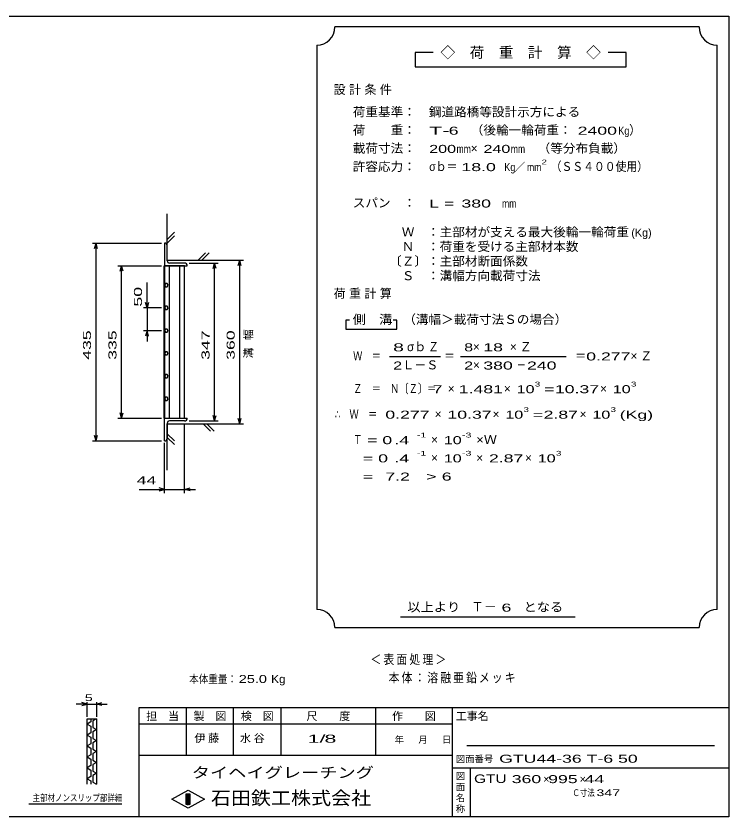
# Model space of a CAD drawing. Units: millimetres, scale not verified. Extents: x -1456 to 1385, y -1026 to 843.
# Drawn here: x -181 to 1385, y -917 to 843 of the extents above; entities that cross this region are included whole.
import ezdxf
from ezdxf.enums import TextEntityAlignment as Align

# ---------------------------------------------------------------- set-up
doc = ezdxf.new("R2010")
doc.units = ezdxf.units.MM
doc.header["$LTSCALE"] = 8
for name, color, linetype, lineweight in [('0_2', 150, 'Continuous', 25), ('16', 3, 'Continuous', 25), ('22', 4, 'Continuous', 25), ('24', 2, 'Continuous', 25), ('32', 4, 'Continuous', 25)]:
    doc.layers.add(name, color=color, linetype=linetype, lineweight=lineweight)
doc.styles.add('ベクトル', font='')
doc.styles.get('ベクトル').set_extended_font_data('ベクトル')

msp = doc.modelspace()

# ---------------------------------------------------------------- linework, layer by layer
at = {"layer": '0_2'}
for p, q in [((-1383.2, 842.8), (1384.8, 842.8)), ((1384.8, 842.8), (1384.8, -917.2)), ((1384.8, -677.2), (88.8, -677.2)), ((88.8, -677.2), (88.8, -917.2)), ((192.8, -677.2), (192.8, -781.2)), ((296.8, -781.2), (296.8, -677.2)), ((400.8, -677.2), (400.8, -781.2)), ((608.8, -781.2), (608.8, -677.2)), ((776.8, -677.2), (776.8, -917.2)), ((776.8, -713.2), (88.8, -713.2)), ((1352.8, -761.2), (808.8, -761.2)), ((88.8, -781.2), (776.8, -781.2)), ((776.8, -809.2), (1384.8, -809.2)), ((816.8, -917.2), (816.8, -809.2)), ((160.8, -878), (196.8, -858)), ((196.8, -858), (232.8, -878)), ((196.8, -898), (160.8, -878)), ((192.8, -866), (200.8, -866)), ((192.8, -890), (192.8, -866)), ((192.8, -866), (194.4, -866)), ((194.4, -866), (194.4, -890)), ((196, -890), (196, -866)), ((196, -866), (197.6, -866)), ((232.8, -878), (196.8, -898)), ((197.6, -866), (197.6, -890)), ((199.2, -890), (199.2, -866)), ((199.2, -866), (200.8, -866)), ((200.8, -866), (200.8, -890)), ((200.8, -866), (200.8, -890)), ((200.8, -890), (192.8, -890)), ((194.4, -890), (196, -890)), ((197.6, -890), (199.2, -890)), ((1384.8, -917.2), (-1383.2, -917.2))]:
    msp.add_line(p, q, dxfattribs=at)
at = {"layer": '16'}
for p, q in [((145, 344), (145, 294)), ((151, 305), (151, 338)), ((189, 300), (156, 300)), ((144.3, -41), (144.3, 294)), ((144.3, 294), (145, 294)), ((145, 294), (195, 294)), ((145, 294), (145, -41)), ((189, 294), (145, 294)), ((155.5, 294), (155.5, -41)), ((178.5, -41), (178.5, 294)), ((189, -41), (189, 294)), ((146.98, 254.95), (145, 251.47)), ((145, 251.47), (147.02, 248.02)), ((150.98, 254.98), (146.98, 254.95)), ((147.02, 248.02), (151.02, 248.05)), ((153, 251.5), (150.98, 254.98)), ((151.02, 248.05), (153, 251.53)), ((146.98, 204.95), (145, 201.47)), ((145, 201.47), (147.02, 198.02)), ((150.98, 204.98), (146.98, 204.95)), ((147.02, 198.02), (151.02, 198.05)), ((153, 201.5), (150.98, 204.98)), ((151.02, 198.05), (153, 201.53)), ((146.98, 154.95), (145, 151.47)), ((145, 151.47), (147.02, 148.02)), ((150.98, 154.98), (146.98, 154.95)), ((147.02, 148.02), (151.02, 148.05)), ((153, 151.5), (150.98, 154.98)), ((151.02, 148.05), (153, 151.53)), ((146.98, 104.95), (145, 101.47)), ((145, 101.47), (147.02, 98.02)), ((150.98, 104.98), (146.98, 104.95)), ((147.02, 98.02), (151.02, 98.05)), ((153, 101.5), (150.98, 104.98)), ((151.02, 98.05), (153, 101.53)), ((146.98, 54.95), (145, 51.47)), ((150.98, 54.98), (146.98, 54.95)), ((153, 51.5), (150.98, 54.98)), ((145, 51.47), (147.02, 48.02)), ((147.02, 48.02), (151.02, 48.05)), ((151.02, 48.05), (153, 51.53)), ((146.98, 4.95), (145, 1.47)), ((145, 1.47), (147.02, -1.98)), ((150.98, 4.98), (146.98, 4.95)), ((153, 1.5), (150.98, 4.98)), ((151.02, -1.95), (153, 1.53)), ((147.02, -1.98), (151.02, -1.95)), ((145, -41), (144.3, -41)), ((145, -41), (195, -41)), ((145, -91), (145, -41)), ((145, -41), (189, -41)), ((151, -52), (151, -85)), ((189, -47), (156, -47))]:
    msp.add_line(p, q, dxfattribs=at)
for centre, radius, start, end in [((145, 338), 6, 0, 90), ((156, 305), 5, 180, 270), ((189, 294), 6, 0, 90), ((156, -52), 5, 90, 180), ((189, -41), 6, 270, 0), ((145, -85), 6, 270, 0)]:
    msp.add_arc(centre, radius, start, end, dxfattribs=at)
at = {"layer": '22'}
for p, q in [((151, 306.5), (151, 408)), ((151, 352), (167, 368)), ((151, 344), (167, 360)), ((-13.4, 344), (138.6, 344)), ((-8.6, 332), (-5.4, 344)), ((-2.2, 332), (-5.4, 344)), ((-5.4, -91), (-5.4, 344)), ((219, 306.5), (235, 322.5)), ((227, 306.5), (243, 322.5)), ((151, 306.5), (318.2, 306.5)), ((199, 300), (263, 300)), ((251.8, 288), (255, 300)), ((258.2, 288), (255, 300)), ((255, -47), (255, 300)), ((307, 294.5), (310.2, 306.5)), ((313.4, 294.5), (310.2, 306.5)), ((310.2, -53.5), (310.2, 306.5)), ((42.6, 294), (138.6, 294)), ((47.4, 282), (50.6, 294)), ((53.8, 282), (50.6, 294)), ((50.6, -41), (50.6, 294)), ((106.6, 201.5), (106.6, 257.5)), ((106.6, 201.5), (103.4, 213.5)), ((109.8, 213.5), (106.6, 201.5)), ((138.6, 201.5), (98.6, 201.5)), ((106.6, 201.5), (106.6, 151.5)), ((98.6, 151.5), (138.6, 151.5)), ((106.6, 151.5), (103.4, 139.5)), ((109.8, 139.5), (106.6, 151.5)), ((106.6, 151.5), (106.6, 127.5)), ((50.6, -41), (47.4, -29)), ((50.6, -41), (53.8, -29)), ((255, -47), (251.8, -35)), ((255, -47), (258.2, -35)), ((42.6, -41), (138.6, -41)), ((199, -47), (263, -47)), ((310.2, -53.5), (307, -41.5)), ((310.2, -53.5), (313.4, -41.5)), ((151, -53.5), (318.2, -53.5)), ((151, -155), (151, -53.5)), ((189, -205.4), (189, -53.4)), ((246.2, -69.5), (230.2, -53.5)), ((254.2, -69.5), (238.2, -53.5)), ((-5.4, -91), (-8.6, -79)), ((-5.4, -91), (-2.2, -79)), ((167, -91), (151, -75)), ((167, -99), (151, -83)), ((-13.4, -91), (138.6, -91)), ((145, -205.4), (145, -95)), ((89, -197.4), (145, -197.4)), ((145, -197.4), (133, -194.2)), ((133, -200.6), (145, -197.4)), ((145, -197.4), (189, -197.4)), ((189, -197.4), (201, -194.2)), ((201, -200.6), (189, -197.4)), ((189, -197.4), (213, -197.4))]:
    msp.add_line(p, q, dxfattribs=at)
at = {"layer": '24', "color": 4}
for p, q in [((1319.2, 818.8), (519.2, 818.8)), ((479.2, 778.8), (479.2, -461.2)), ((1359.2, -461.2), (1359.2, 778.8)), ((735.2, 762.8), (695.2, 762.8)), ((695.2, 762.8), (695.2, 730.8)), ((1159.2, 762.8), (1119.2, 762.8)), ((1159.2, 730.8), (1159.2, 762.8)), ((695.2, 730.8), (1159.2, 730.8)), ((551.2, 174.8), (543.2, 174.8)), ((543.2, 174.8), (543.2, 154.8)), ((655.2, 174.8), (647.2, 174.8)), ((655.2, 154.8), (655.2, 174.8)), ((543.2, 154.8), (655.2, 154.8)), ((639.2, 94.8), (751.2, 94.8)), ((795.2, 94.8), (1027.2, 94.8)), ((663.2, -477.2), (1047.2, -477.2)), ((519.2, -501.2), (1319.2, -501.2))]:
    msp.add_line(p, q, dxfattribs=at)
for centre, start, end in [((479.2, 818.8), 270, 0), ((1359.2, 818.8), 180, 270), ((479.2, -501.2), 0, 90), ((1359.2, -501.2), 90, 180)]:
    msp.add_arc(centre, 40, start, end, dxfattribs=at)
at = {"layer": '32'}
for p, q in [((-24.8, -669.2), (-36.8, -666)), ((-24.8, -697.2), (-24.8, -665.2)), ((-4.8, -665.2), (-4.8, -697.2)), ((-4.8, -669.2), (7.2, -666)), ((-24.8, -669.2), (-48.8, -669.2)), ((-36.8, -672.4), (-24.8, -669.2)), ((-24.8, -669.2), (-4.8, -669.2)), ((7.2, -672.4), (-4.8, -669.2)), ((-4.8, -669.2), (19.2, -669.2)), ((-24.8, -701.2), (-4.8, -701.2)), ((-24.8, -845.2), (-24.8, -701.2)), ((-16.8, -701.2), (-16.8, -708.4)), ((-4.8, -701.2), (-12.8, -706)), ((-4.8, -701.2), (-4.8, -845.2)), ((-16.8, -708.4), (-24.8, -713.2)), ((-24.8, -713.2), (-16.8, -718)), ((-16.8, -718), (-16.8, -732.4)), ((-12.8, -706), (-12.8, -720.4)), ((-12.8, -720.4), (-4.8, -725.2)), ((-16.8, -732.4), (-24.8, -737.2)), ((-24.8, -737.2), (-16.8, -742)), ((-4.8, -725.2), (-12.8, -730)), ((-12.8, -730), (-12.8, -744.4)), ((-16.8, -756.4), (-24.8, -761.2)), ((-16.8, -742), (-16.8, -756.4)), ((-12.8, -744.4), (-4.8, -749.2)), ((-4.8, -749.2), (-12.8, -754)), ((-12.8, -754), (-12.8, -768.4)), ((-24.8, -761.2), (-16.8, -766)), ((-16.8, -766), (-16.8, -780.4)), ((-12.8, -768.4), (-4.8, -773.2)), ((-4.8, -773.2), (-12.8, -778)), ((-16.8, -780.4), (-24.8, -785.2)), ((-24.8, -785.2), (-16.8, -790)), ((-16.8, -790), (-16.8, -804.4)), ((-12.8, -778), (-12.8, -792.4)), ((-16.8, -804.4), (-24.8, -809.2)), ((-24.8, -809.2), (-16.8, -814)), ((-12.8, -792.4), (-4.8, -797.2)), ((-4.8, -797.2), (-12.8, -802)), ((-12.8, -802), (-12.8, -816.4)), ((-16.8, -814), (-16.8, -828.4)), ((-12.8, -816.4), (-4.8, -821.2)), ((-4.8, -821.2), (-12.8, -826)), ((-12.8, -826), (-12.8, -840.4)), ((-16.8, -828.4), (-24.8, -833.2)), ((-24.8, -833.2), (-16.8, -838)), ((-16.8, -838), (-16.8, -845.2)), ((-12.8, -840.4), (-4.8, -845.2)), ((51.2, -889.2), (-152.8, -889.2))]:
    msp.add_line(p, q, dxfattribs=at)

# ---------------------------------------------------------------- texts
at = {"layer": '0_2', "style": 'ベクトル'}
for s, height, p in [('担\u3000当', 17.6, (104.8, -695.6)), ('製\u3000図', 17.6, (208.8, -695.6)), ('検\u3000図', 17.6, (312.8, -695.6)), ('尺\u3000\u3000度', 17.6, (456.8, -695.6)), ('作\u3000\u3000図', 17.6, (644.8, -695.6)), ('工事名', 17.6, (784.8, -695.6)), ('年', 14.66, (650.4, -747.2)), ('月', 14.66, (702.4, -747.2)), ('日', 14.66, (754.4, -747.2)), ('図面番号', 14.66, (784.8, -789.6)), ('図', 14.66, (784.8, -827.2)), ('面', 14.66, (784.8, -851.2)), ('名', 14.66, (784.8, -875.2)), ('称', 14.66, (784.8, -899.2))]:
    msp.add_text(s, height=height, dxfattribs=at).set_placement(p, align=Align.MIDDLE_LEFT)
at = {"layer": '0_2', "color": 222, "style": 'ベクトル'}
for s, height, width, p in [('タイヘイグレーチング', 23.46, 1.25, (204.8, -819.6)), ('石田鉄工株式会社', 29.33, 1.1, (246.8, -875.6))]:
    msp.add_text(s, height=height, dxfattribs=dict(at, width=width)).set_placement(p, align=Align.MIDDLE_LEFT)
at = {"layer": '22', "color": 2, "style": 'ベクトル', "width": 1.65}
for s, p in [(' 50 ', (86.6, 193.5)), (' 435 ', (-25.4, 76.5)), (' 335 ', (30.6, 76.5)), (' 347 ', (235, 76.5)), (' 360 ', (290.2, 76.5))]:
    msp.add_text(s, height=17.6, rotation=90, dxfattribs=at).set_placement(p, align=Align.MIDDLE_LEFT)
at = {"layer": '22', "color": 2, "style": 'ベクトル'}
for s, height, width, p in [(' 44 ', 17.6, 1.65, (73, -177.4)), ('本体重量：', 17.6, 0.85, (199.2, -614)), (' 25.0', 17.6, 1.35, (299.2, -614)), ('Kg', 17.6, 1.1, (379.2, -614)), ('1/', 17.6, 2, (459.2, -745.2)), (' 8 ', 17.6, 2, (483.2, -745.2)), ('GTU44-36 T-6 50         ', 17.6, 1.65, (880, -789.2)), ('GTU', 18.77, 1.35, (824.8, -833.2)), (' 360 ', 17.6, 1.65, (896.8, -834)), (' 995 ', 17.6, 1.65, (976.8, -834)), (' 44 ', 17.6, 1.65, (1056.8, -834)), ('Ｃ寸法：', 14.66, 0.8, (1040.8, -864)), (' 347 ', 14.66, 1.6, (1084.8, -864))]:
    msp.add_text(s, height=height, dxfattribs=dict(at, width=width)).set_placement(p, align=Align.MIDDLE_LEFT)
for p in [(976.8, -834), (1056.8, -834)]:
    msp.add_text('×', height=17.6, dxfattribs=at).set_placement(p, align=Align.MIDDLE_LEFT)
at = {"layer": '22', "color": 2, "insert": (330.2, 90.5), "char_height": 17.6, "attachment_point": 4, "rotation": 90, "style": 'ベクトル'}
msp.add_mtext('\\T1.67;溝幅', dxfattribs=at)
at = {"layer": '22', "color": 2, "attachment_point": 4, "style": 'ベクトル'}
for s, insert, char_height in [('\\T1.2;\\W0.85;＜表面処理＞', (597.2, -572), 20.53), ('\\T1.19;\\W0.85;本体：溶融亜鉛メッキ', (637.2, -612), 20.53), ('\\T1.25;伊藤\u3000', (210.8, -745.2), 17.6), ('\\T1.25;水谷\u3000', (310.8, -745.2), 17.6)]:
    msp.add_mtext(s, dxfattribs=dict(at, insert=insert, char_height=char_height))
at = {"layer": '24', "style": 'ベクトル'}
for s, height, p in [('◇\u3000荷\u3000重\u3000計\u3000算\u3000◇', 23.46, (751.2, 762.8)), ('）', 19.35, (1165.6, 592)), ('×', 19.35, (817.6, 552)), ('／', 17.6, (913.2, 510.8)), ('(Kg)', 17.6, (1170.4, 366.8)), ('σｂ', 19.35, (677.6, 116)), ('×', 19.35, (822.4, 116)), ('Ｌ－Ｓ', 19.35, (667.2, 76)), ('×', 19.35, (822.4, 76)), ('×', 19.35, (767.2, 24)), ('×', 19.35, (890.4, 24)), ('×', 19.35, (1101.6, 24)), ('×', 19.35, (738.4, -32)), ('×', 19.35, (865.6, -32)), ('×', 19.35, (1056.8, -32)), ('×', 19.35, (730.4, -88)), ('×', 19.35, (730.4, -128)), ('×', 19.35, (829.6, -128)), ('×', 19.35, (936.8, -128)), ('Ｔ－', 20.53, (818.4, -455.2))]:
    msp.add_text(s, height=height, dxfattribs=at).set_placement(p, align=Align.MIDDLE_LEFT)
for s, height, width, p in [('荷重基準：\u3000', 19.35, 1.05, (558.4, 632)), ('鋼道路橋等設計示方による', 19.35, 1.05, (725.6, 632)), ('荷\u3000\u3000重：\u3000', 19.35, 1.05, (558.4, 592)), ('T-', 17.6, 2, (726.4, 590.8)), (' 6 ', 17.6, 1.65, (758.4, 590.8)), ('（後輪一輪荷重：', 19.35, 1.05, (817.6, 592)), (' 2400', 17.6, 1.65, (1041.6, 590.8)), ('Kg', 17.6, 0.85, (1141.6, 590.8)), ('載荷寸法：\u3000', 19.35, 1.05, (558.4, 552)), ('\u3000（等分布負載）', 19.35, 1.05, (936.8, 552)), ('200', 17.6, 1.5, (726.4, 550.8)), ('mm', 17.6, 0.8, (786.4, 550.8)), ('240', 17.6, 1.5, (845.6, 550.8)), ('mm', 17.6, 0.8, (905.6, 550.8)), ('許容応力：\u3000', 19.35, 1.05, (558.4, 512)), ('σｂ＝', 19.35, 0.9, (726.4, 512)), (' 18.0', 17.6, 1.65, (786.4, 510.8)), ('Kg', 17.6, 0.85, (891.2, 510.8)), ('mm', 17.6, 0.8, (941.2, 510.8)), ('2', 10.56, 1.5, (973.2, 522)), ('（ＳＳ４００使用）', 19.35, 0.9, (993.2, 512)), ('スパン\u3000：\u3000', 19.35, 1.05, (558.4, 432)), ('L =', 17.6, 1.65, (726.4, 430.8)), (' 380 ', 17.6, 1.65, (786.4, 430.8)), ('mm', 17.6, 0.8, (886.4, 430.8)), ('\u3000Ｗ\u3000：主部材が支える最大後輪一輪荷重', 19.35, 1.05, (638.4, 368)), ('\u3000Ｎ\u3000：荷重を受ける主部材本数', 19.35, 1.05, (638.4, 336)), ('〔Ｚ〕：主部材断面係数', 19.35, 1.05, (638.4, 304)), ('\u3000Ｓ\u3000：溝幅方向載荷寸法', 19.35, 1.05, (638.4, 272)), ('側\u3000溝', 19.35, 1.1, (558.4, 176)), ('\u3000（溝幅＞載荷寸法Ｓの場合）', 19.35, 1.05, (641.6, 176)), ('8', 17.6, 1.8, (647.2, 114.8)), ('Ｚ', 19.35, 0.9, (724, 116)), ('8', 17.6, 1.5, (803.2, 114.8)), (' 18 ', 17.6, 1.65, (834.4, 114.8)), ('Ｗ\u3000＝', 19.35, 0.75, (559.2, 96)), ('＝', 19.35, 0.9, (759.2, 96)), ('＝', 19.35, 0.9, (1047.2, 96)), ('0.277', 17.6, 1.65, (1071.2, 94.8)), ('2', 17.6, 1.5, (647.2, 74.8)), ('2', 17.6, 1.5, (803.2, 74.8)), (' 380 ', 17.6, 1.65, (834.4, 74.8)), ('－', 19.35, 0.75, (918.4, 76)), (' 240 ', 17.6, 1.65, (930.4, 74.8)), ('Ｚ\u3000＝\u3000Ｎ〔Ｚ〕＝', 19.35, 0.75, (559.2, 24)), ('3', 10.56, 1.5, (958.4, 34)), ('3', 10.56, 1.5, (1169.6, 34)), (' 7 ', 17.6, 1.65, (723.2, 22.8)), ('1.481', 17.6, 1.65, (791.2, 22.8)), ('10', 17.6, 1.5, (918.4, 22.8)), ('=', 17.6, 1.7, (978.4, 22.8)), ('10.37', 17.6, 1.65, (1002.4, 22.8)), ('10', 17.6, 1.5, (1129.6, 22.8)), ('3', 10.56, 1.5, (933.6, -22)), ('3', 10.56, 1.5, (1124.8, -22)), ('∴\u3000Ｗ\u3000＝', 19.35, 0.75, (519.2, -32)), (' 0.277', 17.6, 1.65, (619.2, -33.2)), ('10.37', 17.6, 1.65, (766.4, -33.2)), ('10', 17.6, 1.5, (893.6, -33.2)), ('=', 17.6, 1.7, (953.6, -33.2)), ('2.87', 17.6, 1.65, (977.6, -33.2)), ('10', 17.6, 1.5, (1084.8, -33.2)), ('(Kg)', 17.6, 1.65, (1144.8, -33.2)), ('Ｔ', 19.35, 0.75, (559.2, -88)), (' = 0', 17.6, 1.65, (579.2, -89.2)), (' .4 ', 17.6, 1.65, (639.2, -89.2)), ('-1', 10.56, 1.65, (699.2, -78)), ('10', 17.6, 1.5, (758.4, -89.2)), ('-3', 10.56, 1.65, (798.4, -78)), ('×Ｗ', 19.35, 1.1, (829.6, -88)), ('  = 0', 17.6, 1.65, (559.2, -129.2)), (' .4 ', 17.6, 1.65, (639.2, -129.2)), ('-1', 10.56, 1.65, (699.2, -118)), ('10', 17.6, 1.5, (758.4, -129.2)), ('-3', 10.56, 1.65, (798.4, -118)), ('2.87', 17.6, 1.65, (857.6, -129.2)), ('10', 17.6, 1.5, (964.8, -129.2)), ('3', 10.56, 1.5, (1004.8, -118)), ('  =', 17.6, 1.65, (559.2, -169.2)), (' 7.2', 17.6, 1.65, (619.2, -169.2)), ('>', 17.6, 1.7, (719.2, -169.2)), (' 6 ', 17.6, 1.65, (743.2, -169.2)), ('以上より\u3000', 19.35, 1.1, (678.4, -456)), (' 6 ', 17.6, 1.65, (874.4, -457.2)), ('となる', 19.35, 1.1, (933.6, -456))]:
    msp.add_text(s, height=height, dxfattribs=dict(at, width=width)).set_placement(p, align=Align.MIDDLE_LEFT)
at = {"layer": '24', "char_height": 19.35, "attachment_point": 4, "style": 'ベクトル'}
for s, insert in [('\\T1.28;設計条件', (516.4, 680)), ('\\T1.28;荷重計算', (516.4, 232)), ('\\T1.42;×Ｚ', (903.6, 116)), ('\\T1.42;×Ｚ', (1168.4, 96))]:
    msp.add_mtext(s, dxfattribs=dict(at, insert=insert))
at = {"layer": '32', "color": 2, "style": 'ベクトル'}
for s, width, p in [(' 5 ', 1.6, (-38.8, -655.2)), ('主部材ノンスリップ部詳細', 0.8, (-144.8, -875.2))]:
    msp.add_text(s, height=14.66, dxfattribs=dict(at, width=width)).set_placement(p, align=Align.MIDDLE_LEFT)

doc.saveas('drawing.dxf')
